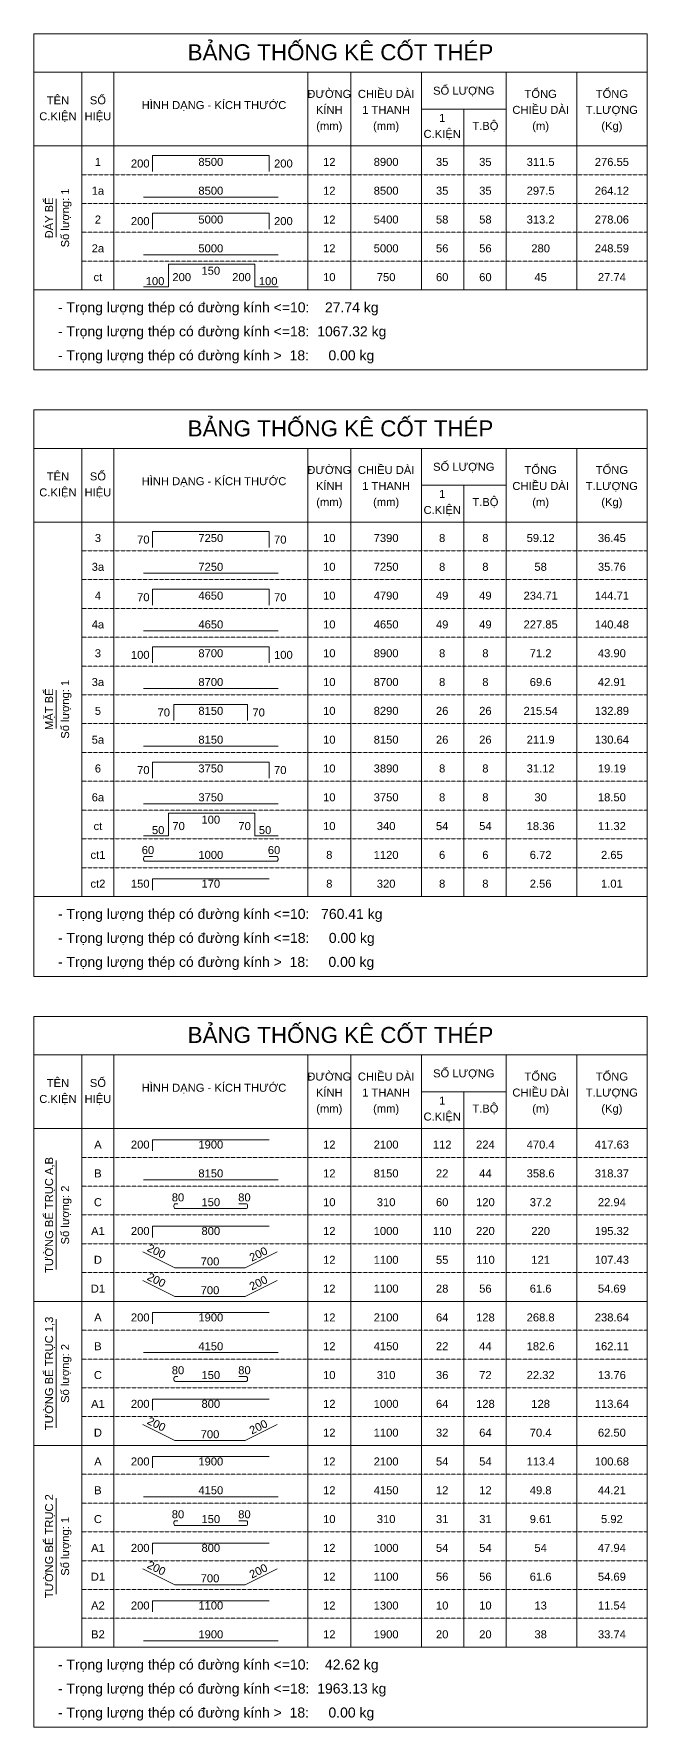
# Model space of a CAD drawing. Header units: inches. Extents: x 0 to 9575, y -2416425 to -2359700.
# Drawn here: x 0 to 9575, y -2386150 to -2359700 of the extents above; entities that cross this region are included whole.
import ezdxf
from ezdxf.enums import TextEntityAlignment as Align

# ---------------------------------------------------------------- set-up
doc = ezdxf.new("R2010")
doc.units = ezdxf.units.IN
doc.header["$MEASUREMENT"] = 0
doc.linetypes.add('HIDDENX2', pattern=[0.75, 0.5, -0.25])
for name, color, linetype, lineweight in [('Bao', 2, 'Continuous', 0), ('NetMo', 9, 'HIDDENX2', 0), ('Steel', 4, 'Continuous', 0), ('Text', 2, 'Continuous', 0), ('TextThep', 7, 'Continuous', 0)]:
    doc.layers.add(name, color=color, linetype=linetype, lineweight=lineweight)
doc.styles.add('Hoa', font='micross.ttf')
doc.styles.add('Thuong', font='micross.ttf')

msp = doc.modelspace()

# ---------------------------------------------------------------- linework, layer by layer
at = {"layer": 'Bao'}
for p, q in [((0, -2359700), (9575, -2359700)), ((0, -2359700), (0, -2364950)), ((9575, -2359700), (9575, -2364950)), ((0, -2360300), (9575, -2360300)), ((750, -2360300), (750, -2363700)), ((1250, -2360300), (1250, -2363700)), ((4275, -2360300), (4275, -2363700)), ((4950, -2360300), (4950, -2363700)), ((6050, -2360300), (6050, -2363700)), ((7375, -2360300), (7375, -2363700)), ((8475, -2360300), (8475, -2363700)), ((6050, -2360875), (7375, -2360875)), ((6712.5, -2360875), (6712.5, -2363700)), ((0, -2361450), (9575, -2361450)), ((0, -2365575), (9575, -2365575)), ((0, -2365575), (0, -2374425)), ((9575, -2365575), (9575, -2374425)), ((0, -2366175), (9575, -2366175)), ((750, -2366175), (750, -2373175)), ((1250, -2366175), (1250, -2373175)), ((4275, -2366175), (4275, -2373175)), ((4950, -2366175), (4950, -2373175)), ((6050, -2366175), (6050, -2373175)), ((7375, -2366175), (7375, -2373175)), ((8475, -2366175), (8475, -2373175)), ((6050, -2366750), (7375, -2366750)), ((6712.5, -2366750), (6712.5, -2373175)), ((0, -2367325), (9575, -2367325)), ((0, -2375050), (9575, -2375050)), ((0, -2375050), (0, -2386150)), ((9575, -2375050), (9575, -2386150)), ((0, -2375650), (9575, -2375650)), ((750, -2375650), (750, -2384900)), ((1250, -2375650), (1250, -2384900)), ((4275, -2375650), (4275, -2384900)), ((4950, -2375650), (4950, -2384900)), ((6050, -2375650), (6050, -2384900)), ((7375, -2375650), (7375, -2384900)), ((8475, -2375650), (8475, -2384900)), ((6050, -2376225), (7375, -2376225)), ((6712.5, -2376225), (6712.5, -2384900)), ((0, -2376800), (9575, -2376800))]:
    msp.add_line(p, q, dxfattribs=at)
at = {"layer": 'NetMo'}
for p, q in [((750, -2361900), (9575, -2361900)), ((750, -2362350), (9575, -2362350)), ((750, -2362800), (9575, -2362800)), ((750, -2363250), (9575, -2363250)), ((750, -2363700), (9575, -2363700)), ((750, -2367775), (9575, -2367775)), ((750, -2368225), (9575, -2368225)), ((750, -2368675), (9575, -2368675)), ((750, -2369125), (9575, -2369125)), ((750, -2369575), (9575, -2369575)), ((750, -2370025), (9575, -2370025)), ((750, -2370475), (9575, -2370475)), ((750, -2370925), (9575, -2370925)), ((750, -2371375), (9575, -2371375)), ((750, -2371825), (9575, -2371825)), ((750, -2372275), (9575, -2372275)), ((750, -2372725), (9575, -2372725)), ((750, -2373175), (9575, -2373175)), ((750, -2377250), (9575, -2377250)), ((750, -2377700), (9575, -2377700)), ((750, -2378150), (9575, -2378150)), ((750, -2378600), (9575, -2378600)), ((750, -2379050), (9575, -2379050)), ((750, -2379500), (9575, -2379500)), ((750, -2379950), (9575, -2379950)), ((750, -2380400), (9575, -2380400)), ((750, -2380850), (9575, -2380850)), ((750, -2381300), (9575, -2381300)), ((750, -2381750), (9575, -2381750)), ((750, -2382200), (9575, -2382200)), ((750, -2382650), (9575, -2382650)), ((750, -2383100), (9575, -2383100)), ((750, -2383550), (9575, -2383550)), ((750, -2384000), (9575, -2384000)), ((750, -2384450), (9575, -2384450)), ((750, -2384900), (9575, -2384900))]:
    msp.add_line(p, q, dxfattribs=at)
at = {"layer": 'Steel'}
for points in [[(1850, -2361850), (1850, -2361600), (3675, -2361600), (3675, -2361850)], [(1712.5, -2362250), (3812.5, -2362250)], [(1850, -2362750), (1850, -2362500), (3675, -2362500), (3675, -2362750)], [(1712.5, -2363150), (3812.5, -2363150)], [(1712.5, -2363650), (2100, -2363650), (2100, -2363300), (3450, -2363300), (3450, -2363650), (3812.5, -2363650)], [(1850, -2367725), (1850, -2367475), (3675, -2367475), (3675, -2367725)], [(1712.5, -2368125), (3812.5, -2368125)], [(1850, -2368625), (1850, -2368375), (3675, -2368375), (3675, -2368625)], [(1712.5, -2369025), (3812.5, -2369025)], [(1850, -2369525), (1850, -2369275), (3675, -2369275), (3675, -2369525)], [(1712.5, -2369925), (3812.5, -2369925)], [(2187.5, -2370425), (2187.5, -2370175), (3337.5, -2370175), (3337.5, -2370425)], [(1712.5, -2370825), (3812.5, -2370825)], [(1850, -2371325), (1850, -2371075), (3675, -2371075), (3675, -2371325)], [(1712.5, -2371725), (3812.5, -2371725)], [(1712.5, -2372225), (2100, -2372225), (2100, -2371875), (3450, -2371875), (3450, -2372225), (3812.5, -2372225)], [(1850, -2373075), (1850, -2372900), (3675, -2372900)], [(1850, -2377150), (1850, -2376975), (3675, -2376975)], [(1712.5, -2377600), (3812.5, -2377600)], [(1850, -2378500), (1850, -2378325), (3675, -2378325)], [(1700, -2378725), (2200, -2378975), (3300, -2378975), (3800, -2378725)], [(1700, -2379175), (2200, -2379425), (3300, -2379425), (3800, -2379175)], [(1850, -2379850), (1850, -2379675), (3675, -2379675)], [(1712.5, -2380300), (3812.5, -2380300)], [(1850, -2381200), (1850, -2381025), (3675, -2381025)], [(1700, -2381425), (2200, -2381675), (3300, -2381675), (3800, -2381425)], [(1850, -2382100), (1850, -2381925), (3675, -2381925)], [(1712.5, -2382550), (3812.5, -2382550)], [(1850, -2383450), (1850, -2383275), (3675, -2383275)], [(1700, -2383675), (2200, -2383925), (3300, -2383925), (3800, -2383675)], [(1850, -2384350), (1850, -2384175), (3675, -2384175)], [(1712.5, -2384800), (3812.5, -2384800)]]:
    msp.add_lwpolyline(points, dxfattribs=at)
for points in [[(1850, -2372550), (1737.5, -2372550, 0.4142136), (1712.5, -2372575), (1712.5, -2372600, 0.4142136), (1737.5, -2372625), (3787.5, -2372625, 0.4142136), (3812.5, -2372600), (3812.5, -2372575, 0.4142136), (3787.5, -2372550), (3675, -2372550)], [(2250, -2377975), (2212.5, -2377975, 0.4142136), (2187.5, -2378000), (2187.5, -2378025, 0.4142136), (2212.5, -2378050), (3312.5, -2378050, 0.4142136), (3337.5, -2378025), (3337.5, -2378000, 0.4142136), (3312.5, -2377975), (3200, -2377975)], [(2250, -2380675), (2212.5, -2380675, 0.4142136), (2187.5, -2380700), (2187.5, -2380725, 0.4142136), (2212.5, -2380750), (3312.5, -2380750, 0.4142136), (3337.5, -2380725), (3337.5, -2380700, 0.4142136), (3312.5, -2380675), (3200, -2380675)], [(2250, -2382925), (2212.5, -2382925, 0.4142136), (2187.5, -2382950), (2187.5, -2382975, 0.4142136), (2212.5, -2383000), (3312.5, -2383000, 0.4142136), (3337.5, -2382975), (3337.5, -2382950, 0.4142136), (3312.5, -2382925), (3200, -2382925)]]:
    msp.add_lwpolyline(points, format="xyb", dxfattribs=at)
at = {"layer": 'Text'}
for p, q in [((350, -2362875), (350, -2362275)), ((0, -2363700), (9575, -2363700)), ((0, -2363700), (9575, -2363700)), ((0, -2364950), (9575, -2364950)), ((350, -2370550), (350, -2369950)), ((0, -2373175), (9575, -2373175)), ((0, -2373175), (9575, -2373175)), ((0, -2374425), (9575, -2374425)), ((350, -2379000), (350, -2377300)), ((0, -2379500), (9575, -2379500)), ((350, -2381475), (350, -2379775)), ((0, -2381750), (9575, -2381750)), ((350, -2384075), (350, -2382575)), ((0, -2384900), (9575, -2384900)), ((0, -2384900), (9575, -2384900)), ((0, -2386150), (9575, -2386150))]:
    msp.add_line(p, q, dxfattribs=at)

# ---------------------------------------------------------------- texts
at = {"layer": 'Text', "color": 4, "style": 'Hoa'}
for p in [(4787.5, -2360112.5), (4787.5, -2365987.5), (4787.5, -2375462.5)]:
    msp.add_text('BẢNG THỐNG KÊ CỐT THÉP', height=250, dxfattribs=at).set_placement(p, align=Align.CENTER)
at = {"layer": 'Text'}
for s, style, p in [('TÊN', 'Hoa', (375, -2360800)), ('SỐ', 'Hoa', (1000, -2360800)), ('ĐƯỜNG', 'Hoa', (4612.5, -2360700)), ('CHIỀU DÀI', 'Hoa', (5500, -2360700)), ('SỐ LƯỢNG', 'Hoa', (6712.5, -2360650)), ('TỔNG', 'Hoa', (7912.5, -2360700)), ('TỔNG', 'Hoa', (9025, -2360700)), ('C.KIỆN', 'Hoa', (375, -2361050)), ('HIỆU', 'Hoa', (1000, -2361050)), ('HÌNH DẠNG - KÍCH THƯỚC', 'Hoa', (2812.5, -2360875)), ('KÍNH', 'Hoa', (4612.5, -2360950)), ('1 THANH', 'Hoa', (5500, -2360950)), ('CHIỀU DÀI', 'Hoa', (7912.5, -2360950)), ('T.LƯỢNG', 'Hoa', (9025, -2360950)), ('(mm)', 'Thuong', (4612.5, -2361200)), ('(mm)', 'Thuong', (5500, -2361200)), ('C.KIỆN', 'Hoa', (6375, -2361325)), ('1', 'Hoa', (6375, -2361075)), ('T.BỘ', 'Hoa', (7050, -2361200)), ('(m)', 'Thuong', (7912.5, -2361200)), ('(Kg)', 'Thuong', (9025, -2361200)), ('ĐƯỜNG', 'Hoa', (4612.5, -2366575)), ('CHIỀU DÀI', 'Hoa', (5500, -2366575)), ('SỐ LƯỢNG', 'Hoa', (6712.5, -2366525)), ('TỔNG', 'Hoa', (7912.5, -2366575)), ('TỔNG', 'Hoa', (9025, -2366575)), ('TÊN', 'Hoa', (375, -2366675)), ('SỐ', 'Hoa', (1000, -2366675)), ('HÌNH DẠNG - KÍCH THƯỚC', 'Hoa', (2812.5, -2366750)), ('KÍNH', 'Hoa', (4612.5, -2366825)), ('1 THANH', 'Hoa', (5500, -2366825)), ('CHIỀU DÀI', 'Hoa', (7912.5, -2366825)), ('T.LƯỢNG', 'Hoa', (9025, -2366825)), ('C.KIỆN', 'Hoa', (375, -2366925)), ('HIỆU', 'Hoa', (1000, -2366925)), ('(mm)', 'Thuong', (4612.5, -2367075)), ('(mm)', 'Thuong', (5500, -2367075)), ('1', 'Hoa', (6375, -2366950)), ('T.BỘ', 'Hoa', (7050, -2367075)), ('(m)', 'Thuong', (7912.5, -2367075)), ('(Kg)', 'Thuong', (9025, -2367075)), ('C.KIỆN', 'Hoa', (6375, -2367200)), ('TÊN', 'Hoa', (375, -2376150)), ('SỐ', 'Hoa', (1000, -2376150)), ('ĐƯỜNG', 'Hoa', (4612.5, -2376050)), ('CHIỀU DÀI', 'Hoa', (5500, -2376050)), ('SỐ LƯỢNG', 'Hoa', (6712.5, -2376000)), ('TỔNG', 'Hoa', (7912.5, -2376050)), ('TỔNG', 'Hoa', (9025, -2376050)), ('C.KIỆN', 'Hoa', (375, -2376400)), ('HIỆU', 'Hoa', (1000, -2376400)), ('HÌNH DẠNG - KÍCH THƯỚC', 'Hoa', (2812.5, -2376225)), ('KÍNH', 'Hoa', (4612.5, -2376300)), ('1 THANH', 'Hoa', (5500, -2376300)), ('CHIỀU DÀI', 'Hoa', (7912.5, -2376300)), ('T.LƯỢNG', 'Hoa', (9025, -2376300)), ('(mm)', 'Thuong', (4612.5, -2376550)), ('(mm)', 'Thuong', (5500, -2376550)), ('C.KIỆN', 'Hoa', (6375, -2376675)), ('1', 'Hoa', (6375, -2376425)), ('T.BỘ', 'Hoa', (7050, -2376550)), ('(m)', 'Thuong', (7912.5, -2376550)), ('(Kg)', 'Thuong', (9025, -2376550))]:
    msp.add_text(s, height=125, dxfattribs=dict(at, style=style)).set_placement(p, align=Align.CENTER)
at = {"layer": 'Text', "style": 'Hoa'}
for s, p in [('Số lượng: 1', (550, -2362575)), ('ĐÁY BỂ', (300, -2362575)), ('Số lượng: 1', (550, -2370250)), ('MẶT BỂ', (300, -2370250)), ('TƯỜNG BỂ TRỤC A,B', (300, -2378150)), ('Số lượng: 2', (550, -2378150)), ('TƯỜNG BỂ TRỤC 1,3', (300, -2380625)), ('Số lượng: 2', (550, -2380625)), ('TƯỜNG BỂ TRỤC 2', (300, -2383325)), ('Số lượng: 1', (550, -2383325))]:
    msp.add_text(s, height=125, rotation=90.00021, dxfattribs=at).set_placement(p, align=Align.CENTER)
for s, p in [('- Trọng lượng thép có đường kính <=10:    27.74 kg', (375, -2364050)), ('- Trọng lượng thép có đường kính <=18:  1067.32 kg', (375, -2364425)), ('- Trọng lượng thép có đường kính >  18:     0.00 kg', (375, -2364800)), ('- Trọng lượng thép có đường kính <=10:   760.41 kg', (375, -2373525)), ('- Trọng lượng thép có đường kính <=18:     0.00 kg', (375, -2373900)), ('- Trọng lượng thép có đường kính >  18:     0.00 kg', (375, -2374275)), ('- Trọng lượng thép có đường kính <=10:    42.62 kg', (375, -2385250)), ('- Trọng lượng thép có đường kính <=18:  1963.13 kg', (375, -2385625)), ('- Trọng lượng thép có đường kính >  18:     0.00 kg', (375, -2386000))]:
    msp.add_text(s, height=156.25, dxfattribs=at).set_placement(p)
at = {"layer": 'TextThep', "style": 'Hoa'}
for s, p in [('1', (1000, -2361800)), ('8500', (2762.5, -2361800)), ('12', (4612.5, -2361800)), ('1a', (1000, -2362250)), ('8500', (2762.5, -2362250)), ('12', (4612.5, -2362250)), ('8500', (5500, -2362250)), ('35', (6375, -2362250)), ('35', (7050, -2362250)), ('297.5', (7912.5, -2362250)), ('264.12', (9025, -2362250)), ('2', (1000, -2362700)), ('5000', (2762.5, -2362700)), ('12', (4612.5, -2362700)), ('2a', (1000, -2363150)), ('5000', (2762.5, -2363150)), ('12', (4612.5, -2363150)), ('5000', (5500, -2363150)), ('56', (6375, -2363150)), ('56', (7050, -2363150)), ('280', (7912.5, -2363150)), ('248.59', (9025, -2363150)), ('ct', (1000, -2363600)), ('10', (4612.5, -2363600)), ('3', (1000, -2367675)), ('7250', (2762.5, -2367675)), ('10', (4612.5, -2367675)), ('3a', (1000, -2368125)), ('7250', (2762.5, -2368125)), ('10', (4612.5, -2368125)), ('7250', (5500, -2368125)), ('8', (6375, -2368125)), ('8', (7050, -2368125)), ('58', (7912.5, -2368125)), ('35.76', (9025, -2368125)), ('4', (1000, -2368575)), ('4650', (2762.5, -2368575)), ('10', (4612.5, -2368575)), ('4650', (2762.5, -2369025)), ('10', (4612.5, -2369025)), ('4650', (5500, -2369025)), ('49', (6375, -2369025)), ('49', (7050, -2369025)), ('227.85', (7912.5, -2369025)), ('140.48', (9025, -2369025)), ('4a', (1000, -2369025)), ('3', (1000, -2369475)), ('8700', (2762.5, -2369475)), ('10', (4612.5, -2369475)), ('3a', (1000, -2369925)), ('8700', (2762.5, -2369925)), ('10', (4612.5, -2369925)), ('8700', (5500, -2369925)), ('8', (6375, -2369925)), ('8', (7050, -2369925)), ('69.6', (7912.5, -2369925)), ('42.91', (9025, -2369925)), ('5', (1000, -2370375)), ('8150', (2762.5, -2370375)), ('10', (4612.5, -2370375)), ('5a', (1000, -2370825)), ('8150', (2762.5, -2370825)), ('10', (4612.5, -2370825)), ('8150', (5500, -2370825)), ('26', (6375, -2370825)), ('26', (7050, -2370825)), ('211.9', (7912.5, -2370825)), ('130.64', (9025, -2370825)), ('6', (1000, -2371275)), ('3750', (2762.5, -2371275)), ('10', (4612.5, -2371275)), ('6a', (1000, -2371725)), ('3750', (2762.5, -2371725)), ('10', (4612.5, -2371725)), ('3750', (5500, -2371725)), ('8', (6375, -2371725)), ('8', (7050, -2371725)), ('30', (7912.5, -2371725)), ('18.50', (9025, -2371725)), ('ct', (1000, -2372175)), ('10', (4612.5, -2372175)), ('ct1', (1000, -2372625)), ('60', (1781.2, -2372550)), ('1000', (2762.5, -2372625)), ('60', (3750, -2372550)), ('8', (4612.5, -2372625)), ('ct2', (1000, -2373075)), ('170', (2762.5, -2373075)), ('8', (4612.5, -2373075)), ('A', (1000, -2377150)), ('1900', (2762.5, -2377150)), ('12', (4612.5, -2377150)), ('B', (1000, -2377600)), ('8150', (2762.5, -2377600)), ('12', (4612.5, -2377600)), ('8150', (5500, -2377600)), ('22', (6375, -2377600)), ('44', (7050, -2377600)), ('358.6', (7912.5, -2377600)), ('318.37', (9025, -2377600)), ('80', (2250, -2377975)), ('80', (3287.5, -2377975)), ('C', (1000, -2378050)), ('150', (2762.5, -2378050)), ('10', (4612.5, -2378050)), ('A1', (1000, -2378500)), ('800', (2762.5, -2378500)), ('12', (4612.5, -2378500)), ('D', (1000, -2378950)), ('700', (2750, -2378975)), ('12', (4612.5, -2378950)), ('D1', (1000, -2379400)), ('700', (2750, -2379425)), ('12', (4612.5, -2379400)), ('A', (1000, -2379850)), ('1900', (2762.5, -2379850)), ('12', (4612.5, -2379850)), ('B', (1000, -2380300)), ('4150', (2762.5, -2380300)), ('12', (4612.5, -2380300)), ('4150', (5500, -2380300)), ('22', (6375, -2380300)), ('44', (7050, -2380300)), ('182.6', (7912.5, -2380300)), ('162.11', (9025, -2380300)), ('C', (1000, -2380750)), ('80', (2250, -2380675)), ('150', (2762.5, -2380750)), ('80', (3287.5, -2380675)), ('10', (4612.5, -2380750)), ('A1', (1000, -2381200)), ('800', (2762.5, -2381200)), ('12', (4612.5, -2381200)), ('D', (1000, -2381650)), ('700', (2750, -2381675)), ('12', (4612.5, -2381650)), ('A', (1000, -2382100)), ('1900', (2762.5, -2382100)), ('12', (4612.5, -2382100)), ('B', (1000, -2382550)), ('4150', (2762.5, -2382550)), ('12', (4612.5, -2382550)), ('4150', (5500, -2382550)), ('12', (6375, -2382550)), ('12', (7050, -2382550)), ('49.8', (7912.5, -2382550)), ('44.21', (9025, -2382550)), ('C', (1000, -2383000)), ('80', (2250, -2382925)), ('150', (2762.5, -2383000)), ('80', (3287.5, -2382925)), ('10', (4612.5, -2383000)), ('A1', (1000, -2383450)), ('800', (2762.5, -2383450)), ('12', (4612.5, -2383450)), ('D1', (1000, -2383900)), ('700', (2750, -2383925)), ('12', (4612.5, -2383900)), ('A2', (1000, -2384350)), ('1100', (2762.5, -2384350)), ('12', (4612.5, -2384350)), ('B2', (1000, -2384800)), ('1900', (2762.5, -2384800)), ('12', (4612.5, -2384800)), ('1900', (5500, -2384800)), ('20', (6375, -2384800)), ('20', (7050, -2384800)), ('38', (7912.5, -2384800)), ('33.74', (9025, -2384800))]:
    msp.add_text(s, height=125, dxfattribs=at).set_placement(p, align=Align.BOTTOM_CENTER)
for s, p in [('200', (1806.2, -2361825)), ('200', (1806.2, -2362725)), ('70', (1806.2, -2367700)), ('70', (1806.2, -2368600)), ('100', (1806.2, -2369500)), ('70', (2125, -2370400)), ('70', (1806.2, -2371300)), ('150', (1806.2, -2373075)), ('200', (1806.2, -2377150)), ('200', (1806.2, -2378500)), ('200', (1806.2, -2379850)), ('200', (1806.2, -2381200)), ('200', (1806.2, -2382100)), ('200', (1806.2, -2383450)), ('200', (1806.2, -2384350))]:
    msp.add_text(s, height=125, dxfattribs=at).set_placement(p, align=Align.BOTTOM_RIGHT)
for s, p in [('200', (3750, -2361825)), ('200', (3750, -2362725)), ('70', (3750, -2367700)), ('70', (3750, -2368600)), ('100', (3750, -2369500)), ('70', (3412.5, -2370400)), ('70', (3750, -2371300))]:
    msp.add_text(s, height=125, dxfattribs=at).set_placement(p, align=Align.BOTTOM_LEFT)
at = {"layer": 'TextThep', "color": 7, "style": 'Hoa'}
for s, p in [('8900', (5500, -2361800)), ('35', (6375, -2361800)), ('35', (7050, -2361800)), ('311.5', (7912.5, -2361800)), ('276.55', (9025, -2361800)), ('5400', (5500, -2362700)), ('58', (6375, -2362700)), ('58', (7050, -2362700)), ('313.2', (7912.5, -2362700)), ('278.06', (9025, -2362700)), ('750', (5500, -2363600)), ('60', (6375, -2363600)), ('60', (7050, -2363600)), ('45', (7912.5, -2363600)), ('27.74', (9025, -2363600)), ('7390', (5500, -2367675)), ('8', (6375, -2367675)), ('8', (7050, -2367675)), ('59.12', (7912.5, -2367675)), ('36.45', (9025, -2367675)), ('4790', (5500, -2368575)), ('49', (6375, -2368575)), ('49', (7050, -2368575)), ('234.71', (7912.5, -2368575)), ('144.71', (9025, -2368575)), ('8900', (5500, -2369475)), ('8', (6375, -2369475)), ('8', (7050, -2369475)), ('71.2', (7912.5, -2369475)), ('43.90', (9025, -2369475)), ('8290', (5500, -2370375)), ('26', (6375, -2370375)), ('26', (7050, -2370375)), ('215.54', (7912.5, -2370375)), ('132.89', (9025, -2370375)), ('3890', (5500, -2371275)), ('8', (6375, -2371275)), ('8', (7050, -2371275)), ('31.12', (7912.5, -2371275)), ('19.19', (9025, -2371275)), ('340', (5500, -2372175)), ('54', (6375, -2372175)), ('54', (7050, -2372175)), ('18.36', (7912.5, -2372175)), ('11.32', (9025, -2372175)), ('1120', (5500, -2372625)), ('6', (6375, -2372625)), ('6', (7050, -2372625)), ('6.72', (7912.5, -2372625)), ('2.65', (9025, -2372625)), ('320', (5500, -2373075)), ('8', (6375, -2373075)), ('8', (7050, -2373075)), ('2.56', (7912.5, -2373075)), ('1.01', (9025, -2373075)), ('2100', (5500, -2377150)), ('112', (6375, -2377150)), ('224', (7050, -2377150)), ('470.4', (7912.5, -2377150)), ('417.63', (9025, -2377150)), ('310', (5500, -2378050)), ('60', (6375, -2378050)), ('120', (7050, -2378050)), ('37.2', (7912.5, -2378050)), ('22.94', (9025, -2378050)), ('1000', (5500, -2378500)), ('110', (6375, -2378500)), ('220', (7050, -2378500)), ('220', (7912.5, -2378500)), ('195.32', (9025, -2378500)), ('1100', (5500, -2378950)), ('55', (6375, -2378950)), ('110', (7050, -2378950)), ('121', (7912.5, -2378950)), ('107.43', (9025, -2378950)), ('1100', (5500, -2379400)), ('28', (6375, -2379400)), ('56', (7050, -2379400)), ('61.6', (7912.5, -2379400)), ('54.69', (9025, -2379400)), ('2100', (5500, -2379850)), ('64', (6375, -2379850)), ('128', (7050, -2379850)), ('268.8', (7912.5, -2379850)), ('238.64', (9025, -2379850)), ('310', (5500, -2380750)), ('36', (6375, -2380750)), ('72', (7050, -2380750)), ('22.32', (7912.5, -2380750)), ('13.76', (9025, -2380750)), ('1000', (5500, -2381200)), ('64', (6375, -2381200)), ('128', (7050, -2381200)), ('128', (7912.5, -2381200)), ('113.64', (9025, -2381200)), ('1100', (5500, -2381650)), ('32', (6375, -2381650)), ('64', (7050, -2381650)), ('70.4', (7912.5, -2381650)), ('62.50', (9025, -2381650)), ('2100', (5500, -2382100)), ('54', (6375, -2382100)), ('54', (7050, -2382100)), ('113.4', (7912.5, -2382100)), ('100.68', (9025, -2382100)), ('310', (5500, -2383000)), ('31', (6375, -2383000)), ('31', (7050, -2383000)), ('9.61', (7912.5, -2383000)), ('5.92', (9025, -2383000)), ('1000', (5500, -2383450)), ('54', (6375, -2383450)), ('54', (7050, -2383450)), ('54', (7912.5, -2383450)), ('47.94', (9025, -2383450)), ('1100', (5500, -2383900)), ('56', (6375, -2383900)), ('56', (7050, -2383900)), ('61.6', (7912.5, -2383900)), ('54.69', (9025, -2383900)), ('1300', (5500, -2384350)), ('10', (6375, -2384350)), ('10', (7050, -2384350)), ('13', (7912.5, -2384350)), ('11.54', (9025, -2384350))]:
    msp.add_text(s, height=125, dxfattribs=at).set_placement(p, align=Align.BOTTOM_CENTER)
at = {"layer": 'TextThep', "style": 'Hoa'}
for s, p in [('100', (2037.5, -2363625)), ('200', (3387.5, -2363562.5)), ('70', (3387.5, -2372137.5)), ('50', (2037.5, -2372200))]:
    msp.add_text(s, height=125, dxfattribs=at).set_placement(p, align=Align.RIGHT)
for s, p in [('200', (2162.5, -2363562.5)), ('100', (3512.5, -2363625)), ('70', (2162.5, -2372137.5)), ('50', (3512.5, -2372200))]:
    msp.add_text(s, height=125, dxfattribs=at).set_placement(p)
for s, p in [('150', (2762.5, -2363462.5)), ('100', (2762.5, -2372037.5))]:
    msp.add_text(s, height=125, dxfattribs=at).set_placement(p, align=Align.CENTER)
for p in [(2000, -2378870), (2000, -2379320), (2000, -2381570), (2000, -2383820)]:
    msp.add_text('200', height=125, rotation=333.52941, dxfattribs=at).set_placement(p, align=Align.BOTTOM_RIGHT)
for p in [(3550, -2378850), (3550, -2379300), (3550, -2381550), (3550, -2383800)]:
    msp.add_text('200', height=125, rotation=26.47059, dxfattribs=at).set_placement(p, align=Align.BOTTOM_CENTER)

doc.saveas('drawing.dxf')
